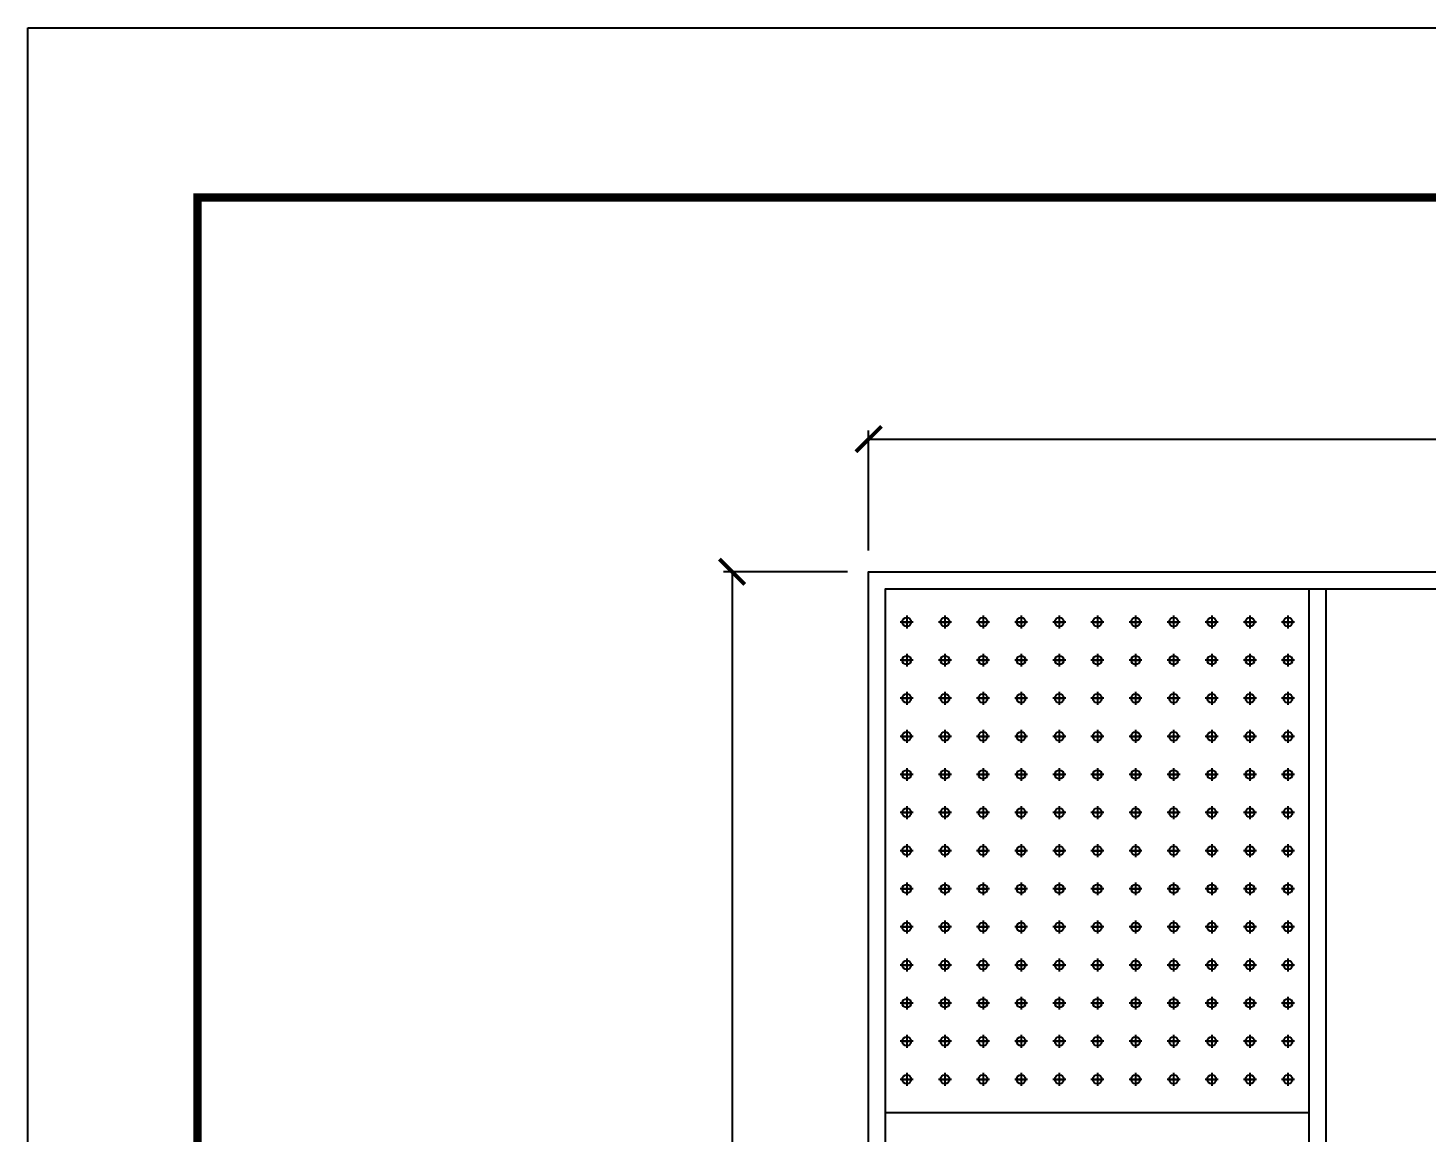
# Model space of a CAD drawing. Header units: millimetres. Extents: x 0 to 16815, y 0 to 11890.
# Drawn here: x 0 to 3301, y 9283 to 11890 of the extents above; entities that cross this region are included whole.
import ezdxf

# ---------------------------------------------------------------- set-up
doc = ezdxf.new("R2010")
doc.units = ezdxf.units.MM
doc.linetypes.add('CENTER', pattern=[2, 1.25, -0.25, 0.25, -0.25])
doc.layers.get('DEFPOINTS').update_dxf_attribs({"color": 143})
for name, color, linetype in [('CENTER', 1, 'CENTER'), ('냉각탑_dim', 1, 'Continuous'), ('냉각탑_form', 1, 'Continuous')]:
    doc.layers.add(name, color=color, linetype=linetype)
doc.styles.add('HY울릉도L', font='')
doc.styles.get('HY울릉도L').set_extended_font_data('HY울릉도L')
doc.dimstyles.new('성지DIM', dxfattribs={"dimtxt": 3.5, "dimasz": 3, "dimexe": 1, "dimexo": 2.5, "dimgap": 2, "dimtad": 1, "dimdec": 0, "dimzin": 3, "dimdsep": 46, "dimtxsty": 'HY울릉도L', "dimblk": 'ARCHTICK', "dimcen": -2, "dimclrd": 256, "dimclre": 256, "dimclrt": 7, "dimadec": 0, "dimazin": 0, "dimtfac": 1, "dimtdec": 0, "dimtofl": 0, "dimtmove": 0, "dimatfit": 3, "dimfxl": 0, "dimtolj": 1, "dimtzin": 0, "dimlwe": -1, "dimarcsym": 0})

# ---------------------------------------------------------------- blocks, each defined once
blk = doc.blocks.new('냉각탑form')
at = {"layer": 'DEFPOINTS'}
blk.add_lwpolyline([(0, 297.073), (420.103, 297.073), (420.103, 0), (0, 0)], close=True, dxfattribs=at)
at = {"layer": '냉각탑_form', "const_width": 0.5}
blk.add_lwpolyline([(10.002, 287.07), (10.002, 10.002), (410.1, 10.002), (410.1, 287.07)], close=True, dxfattribs=at)
blk = doc.blocks.new('_ArchTick')
at = {"color": 0, "linetype": 'ByBlock', "const_width": 0.15}
blk.add_lwpolyline([(-0.5, -0.5), (0.5, 0.5)], dxfattribs=at)
blk = doc.blocks.new('*D25')
at = {"layer": 'DEFPOINTS', "color": 0, "transparency": 16777216}
for p in [(7384.8, 10919.7), (1984.8, 10606.3), (7384.8, 10606.3)]:
    blk.add_point(p, dxfattribs=at)
at = {"layer": '냉각탑_dim', "transparency": 16777216}
for p, q in [((1984.8, 10656.3), (1984.8, 10939.7)), ((7384.8, 10656.3), (7384.8, 10939.7))]:
    blk.add_line(p, q, dxfattribs=at)
at = {"layer": '냉각탑_dim', "lineweight": -2, "transparency": 16777216}
blk.add_line((1984.8, 10919.7), (7384.8, 10919.7), dxfattribs=at)
at = {"layer": '냉각탑_dim', "lineweight": -2, "transparency": 16777216, "xscale": 60, "yscale": 60, "zscale": 60, "rotation": 180}
blk.add_blockref('_ArchTick', (1984.8, 10919.7), dxfattribs=at)
at = {"layer": '냉각탑_dim', "lineweight": -2, "transparency": 16777216, "xscale": 60, "yscale": 60, "zscale": 60}
blk.add_blockref('_ArchTick', (7384.8, 10919.7), dxfattribs=at)
at = {"layer": '냉각탑_dim', "color": 7, "transparency": 16777216, "insert": (4684.8, 10994.7), "char_height": 70, "attachment_point": 5, "style": 'HY울릉도L'}
blk.add_mtext('\\A1;5400', dxfattribs=at)
blk = doc.blocks.new('*D26')
at = {"layer": 'DEFPOINTS', "color": 0, "transparency": 16777216}
for p in [(1984.8, 10606.3), (1662.3, 7606.3), (1984.8, 7606.3)]:
    blk.add_point(p, dxfattribs=at)
at = {"layer": '냉각탑_dim', "transparency": 16777216}
for p, q in [((1934.8, 10606.3), (1642.3, 10606.3)), ((1934.8, 7606.3), (1642.3, 7606.3))]:
    blk.add_line(p, q, dxfattribs=at)
at = {"layer": '냉각탑_dim', "lineweight": -2, "transparency": 16777216}
blk.add_line((1662.3, 10606.3), (1662.3, 7606.3), dxfattribs=at)
at = {"layer": '냉각탑_dim', "lineweight": -2, "transparency": 16777216, "xscale": 60, "yscale": 60, "zscale": 60}
for p, rotation in [((1662.3, 10606.3), 90), ((1662.3, 7606.3), 270)]:
    blk.add_blockref('_ArchTick', p, dxfattribs=dict(at, rotation=rotation))
at = {"layer": '냉각탑_dim', "color": 7, "transparency": 16777216, "insert": (1587.3, 9106.3), "char_height": 70, "attachment_point": 5, "rotation": 90, "style": 'HY울릉도L'}
blk.add_mtext('\\A1;3000', dxfattribs=at)

msp = doc.modelspace()

# ---------------------------------------------------------------- linework, layer by layer
at = {"color": 3}
for p, q in [((3024.8, 7646.3), (3024.8, 10566.3)), ((3064.8, 7646.3), (3064.8, 10566.3)), ((3024.8, 9328.8), (2024.8, 9328.8))]:
    msp.add_line(p, q, dxfattribs=at)
for points in [[(1984.8, 7606.3), (1984.8, 10606.3), (7384.8, 10606.3), (7384.8, 7606.3)], [(2024.8, 7646.3), (2024.8, 10566.3), (7344.8, 10566.3), (7344.8, 7646.3)]]:
    msp.add_lwpolyline(points, close=True, dxfattribs=at)
for centre in [(2074.8, 10487.5), (2164.8, 10487.5), (2254.8, 10487.5), (2344.8, 10487.5), (2434.8, 10487.5), (2524.8, 10487.5), (2614.8, 10487.5), (2704.8, 10487.5), (2794.8, 10487.5), (2884.8, 10487.5), (2974.8, 10487.5), (2074.8, 10397.5), (2164.8, 10397.5), (2254.8, 10397.5), (2344.8, 10397.5), (2434.8, 10397.5), (2524.8, 10397.5), (2614.8, 10397.5), (2704.8, 10397.5), (2794.8, 10397.5), (2884.8, 10397.5), (2974.8, 10397.5), (2074.8, 10307.5), (2164.8, 10307.5), (2254.8, 10307.5), (2344.8, 10307.5), (2434.8, 10307.5), (2524.8, 10307.5), (2614.8, 10307.5), (2704.8, 10307.5), (2794.8, 10307.5), (2884.8, 10307.5), (2974.8, 10307.5), (2074.8, 10217.5), (2164.8, 10217.5), (2254.8, 10217.5), (2344.8, 10217.5), (2434.8, 10217.5), (2524.8, 10217.5), (2614.8, 10217.5), (2704.8, 10217.5), (2794.8, 10217.5), (2884.8, 10217.5), (2974.8, 10217.5), (2074.8, 10127.5), (2164.8, 10127.5), (2254.8, 10127.5), (2344.8, 10127.5), (2434.8, 10127.5), (2524.8, 10127.5), (2614.8, 10127.5), (2704.8, 10127.5), (2794.8, 10127.5), (2884.8, 10127.5), (2974.8, 10127.5), (2074.8, 10037.5), (2164.8, 10037.5), (2254.8, 10037.5), (2344.8, 10037.5), (2434.8, 10037.5), (2524.8, 10037.5), (2614.8, 10037.5), (2704.8, 10037.5), (2794.8, 10037.5), (2884.8, 10037.5), (2974.8, 10037.5), (2074.8, 9947.5), (2164.8, 9947.5), (2254.8, 9947.5), (2344.8, 9947.5), (2434.8, 9947.5), (2524.8, 9947.5), (2614.8, 9947.5), (2704.8, 9947.5), (2794.8, 9947.5), (2884.8, 9947.5), (2974.8, 9947.5), (2074.8, 9857.5), (2164.8, 9857.5), (2254.8, 9857.5), (2344.8, 9857.5), (2434.8, 9857.5), (2524.8, 9857.5), (2614.8, 9857.5), (2704.8, 9857.5), (2794.8, 9857.5), (2884.8, 9857.5), (2974.8, 9857.5), (2074.8, 9767.5), (2164.8, 9767.5), (2254.8, 9767.5), (2344.8, 9767.5), (2434.8, 9767.5), (2524.8, 9767.5), (2614.8, 9767.5), (2704.8, 9767.5), (2794.8, 9767.5), (2884.8, 9767.5), (2974.8, 9767.5), (2074.8, 9677.5), (2164.8, 9677.5), (2254.8, 9677.5), (2344.8, 9677.5), (2434.8, 9677.5), (2524.8, 9677.5), (2614.8, 9677.5), (2704.8, 9677.5), (2794.8, 9677.5), (2884.8, 9677.5), (2974.8, 9677.5), (2074.8, 9587.5), (2164.8, 9587.5), (2254.8, 9587.5), (2344.8, 9587.5), (2434.8, 9587.5), (2524.8, 9587.5), (2614.8, 9587.5), (2704.8, 9587.5), (2794.8, 9587.5), (2884.8, 9587.5), (2974.8, 9587.5), (2074.8, 9497.5), (2164.8, 9497.5), (2254.8, 9497.5), (2344.8, 9497.5), (2434.8, 9497.5), (2524.8, 9497.5), (2614.8, 9497.5), (2704.8, 9497.5), (2794.8, 9497.5), (2884.8, 9497.5), (2974.8, 9497.5), (2074.8, 9407.5), (2164.8, 9407.5), (2254.8, 9407.5), (2344.8, 9407.5), (2434.8, 9407.5), (2524.8, 9407.5), (2614.8, 9407.5), (2704.8, 9407.5), (2794.8, 9407.5), (2884.8, 9407.5), (2974.8, 9407.5)]:
    msp.add_circle(centre, 10.6)
at = {"layer": 'CENTER', "linetype": 'CENTER', "ltscale": 50}
for p, q in [((2074.8, 10502.8), (2074.8, 10472.2)), ((2074.8, 10499.3), (2074.8, 10475.8)), ((2164.8, 10502.8), (2164.8, 10472.2)), ((2164.8, 10499.3), (2164.8, 10475.8)), ((2254.8, 10502.8), (2254.8, 10472.2)), ((2254.8, 10499.3), (2254.8, 10475.8)), ((2344.8, 10502.8), (2344.8, 10472.2)), ((2344.8, 10499.3), (2344.8, 10475.8)), ((2434.8, 10502.8), (2434.8, 10472.2)), ((2434.8, 10499.3), (2434.8, 10475.8)), ((2524.8, 10502.8), (2524.8, 10472.2)), ((2524.8, 10499.3), (2524.8, 10475.8)), ((2614.8, 10502.8), (2614.8, 10472.2)), ((2614.8, 10499.3), (2614.8, 10475.8)), ((2704.8, 10502.8), (2704.8, 10472.2)), ((2704.8, 10499.3), (2704.8, 10475.8)), ((2794.8, 10502.8), (2794.8, 10472.2)), ((2794.8, 10499.3), (2794.8, 10475.8)), ((2884.8, 10502.8), (2884.8, 10472.2)), ((2884.8, 10499.3), (2884.8, 10475.8)), ((2974.8, 10502.8), (2974.8, 10472.2)), ((2974.8, 10499.3), (2974.8, 10475.8)), ((2090.1, 10487.5), (2059.5, 10487.5)), ((2063, 10487.5), (2086.6, 10487.5)), ((2086.6, 10487.5), (2063, 10487.5)), ((2063, 10487.5), (2086.6, 10487.5)), ((2180.1, 10487.5), (2149.5, 10487.5)), ((2153, 10487.5), (2176.6, 10487.5)), ((2176.6, 10487.5), (2153, 10487.5)), ((2153, 10487.5), (2176.6, 10487.5)), ((2270.1, 10487.5), (2239.5, 10487.5)), ((2243, 10487.5), (2266.6, 10487.5)), ((2266.6, 10487.5), (2243, 10487.5)), ((2243, 10487.5), (2266.6, 10487.5)), ((2360.1, 10487.5), (2329.5, 10487.5)), ((2333, 10487.5), (2356.6, 10487.5)), ((2356.6, 10487.5), (2333, 10487.5)), ((2333, 10487.5), (2356.6, 10487.5)), ((2450.1, 10487.5), (2419.5, 10487.5)), ((2423, 10487.5), (2446.6, 10487.5)), ((2446.6, 10487.5), (2423, 10487.5)), ((2423, 10487.5), (2446.6, 10487.5)), ((2540.1, 10487.5), (2509.5, 10487.5)), ((2513, 10487.5), (2536.6, 10487.5)), ((2536.6, 10487.5), (2513, 10487.5)), ((2513, 10487.5), (2536.6, 10487.5)), ((2630.1, 10487.5), (2599.5, 10487.5)), ((2603, 10487.5), (2626.6, 10487.5)), ((2626.6, 10487.5), (2603, 10487.5)), ((2603, 10487.5), (2626.6, 10487.5)), ((2720.1, 10487.5), (2689.5, 10487.5)), ((2693, 10487.5), (2716.6, 10487.5)), ((2716.6, 10487.5), (2693, 10487.5)), ((2693, 10487.5), (2716.6, 10487.5)), ((2810.1, 10487.5), (2779.5, 10487.5)), ((2783, 10487.5), (2806.6, 10487.5)), ((2806.6, 10487.5), (2783, 10487.5)), ((2783, 10487.5), (2806.6, 10487.5)), ((2900.1, 10487.5), (2869.5, 10487.5)), ((2873, 10487.5), (2896.6, 10487.5)), ((2896.6, 10487.5), (2873, 10487.5)), ((2873, 10487.5), (2896.6, 10487.5)), ((2990.1, 10487.5), (2959.5, 10487.5)), ((2963, 10487.5), (2986.6, 10487.5)), ((2986.6, 10487.5), (2963, 10487.5)), ((2963, 10487.5), (2986.6, 10487.5)), ((2090.1, 10397.5), (2059.5, 10397.5)), ((2063, 10397.5), (2086.6, 10397.5)), ((2086.6, 10397.5), (2063, 10397.5)), ((2063, 10397.5), (2086.6, 10397.5)), ((2074.8, 10412.8), (2074.8, 10382.2)), ((2074.8, 10409.3), (2074.8, 10385.8)), ((2180.1, 10397.5), (2149.5, 10397.5)), ((2153, 10397.5), (2176.6, 10397.5)), ((2176.6, 10397.5), (2153, 10397.5)), ((2153, 10397.5), (2176.6, 10397.5)), ((2164.8, 10412.8), (2164.8, 10382.2)), ((2164.8, 10409.3), (2164.8, 10385.8)), ((2270.1, 10397.5), (2239.5, 10397.5)), ((2243, 10397.5), (2266.6, 10397.5)), ((2266.6, 10397.5), (2243, 10397.5)), ((2243, 10397.5), (2266.6, 10397.5)), ((2254.8, 10412.8), (2254.8, 10382.2)), ((2254.8, 10409.3), (2254.8, 10385.8)), ((2360.1, 10397.5), (2329.5, 10397.5)), ((2333, 10397.5), (2356.6, 10397.5)), ((2356.6, 10397.5), (2333, 10397.5)), ((2333, 10397.5), (2356.6, 10397.5)), ((2344.8, 10412.8), (2344.8, 10382.2)), ((2344.8, 10409.3), (2344.8, 10385.8)), ((2450.1, 10397.5), (2419.5, 10397.5)), ((2423, 10397.5), (2446.6, 10397.5)), ((2446.6, 10397.5), (2423, 10397.5)), ((2423, 10397.5), (2446.6, 10397.5)), ((2434.8, 10412.8), (2434.8, 10382.2)), ((2434.8, 10409.3), (2434.8, 10385.8)), ((2540.1, 10397.5), (2509.5, 10397.5)), ((2513, 10397.5), (2536.6, 10397.5)), ((2536.6, 10397.5), (2513, 10397.5)), ((2513, 10397.5), (2536.6, 10397.5)), ((2524.8, 10412.8), (2524.8, 10382.2)), ((2524.8, 10409.3), (2524.8, 10385.8)), ((2630.1, 10397.5), (2599.5, 10397.5)), ((2603, 10397.5), (2626.6, 10397.5)), ((2626.6, 10397.5), (2603, 10397.5)), ((2603, 10397.5), (2626.6, 10397.5)), ((2614.8, 10412.8), (2614.8, 10382.2)), ((2614.8, 10409.3), (2614.8, 10385.8)), ((2720.1, 10397.5), (2689.5, 10397.5)), ((2693, 10397.5), (2716.6, 10397.5)), ((2716.6, 10397.5), (2693, 10397.5)), ((2693, 10397.5), (2716.6, 10397.5)), ((2704.8, 10412.8), (2704.8, 10382.2)), ((2704.8, 10409.3), (2704.8, 10385.8)), ((2810.1, 10397.5), (2779.5, 10397.5)), ((2783, 10397.5), (2806.6, 10397.5)), ((2806.6, 10397.5), (2783, 10397.5)), ((2783, 10397.5), (2806.6, 10397.5)), ((2794.8, 10412.8), (2794.8, 10382.2)), ((2794.8, 10409.3), (2794.8, 10385.8)), ((2900.1, 10397.5), (2869.5, 10397.5)), ((2873, 10397.5), (2896.6, 10397.5)), ((2896.6, 10397.5), (2873, 10397.5)), ((2873, 10397.5), (2896.6, 10397.5)), ((2884.8, 10412.8), (2884.8, 10382.2)), ((2884.8, 10409.3), (2884.8, 10385.8)), ((2990.1, 10397.5), (2959.5, 10397.5)), ((2963, 10397.5), (2986.6, 10397.5)), ((2986.6, 10397.5), (2963, 10397.5)), ((2963, 10397.5), (2986.6, 10397.5)), ((2974.8, 10412.8), (2974.8, 10382.2)), ((2974.8, 10409.3), (2974.8, 10385.8)), ((2090.1, 10307.5), (2059.5, 10307.5)), ((2063, 10307.5), (2086.6, 10307.5)), ((2086.6, 10307.5), (2063, 10307.5)), ((2063, 10307.5), (2086.6, 10307.5)), ((2074.8, 10322.8), (2074.8, 10292.2)), ((2074.8, 10319.3), (2074.8, 10295.8)), ((2180.1, 10307.5), (2149.5, 10307.5)), ((2153, 10307.5), (2176.6, 10307.5)), ((2176.6, 10307.5), (2153, 10307.5)), ((2153, 10307.5), (2176.6, 10307.5)), ((2164.8, 10322.8), (2164.8, 10292.2)), ((2164.8, 10319.3), (2164.8, 10295.8)), ((2270.1, 10307.5), (2239.5, 10307.5)), ((2243, 10307.5), (2266.6, 10307.5)), ((2266.6, 10307.5), (2243, 10307.5)), ((2243, 10307.5), (2266.6, 10307.5)), ((2254.8, 10322.8), (2254.8, 10292.2)), ((2254.8, 10319.3), (2254.8, 10295.8)), ((2360.1, 10307.5), (2329.5, 10307.5)), ((2333, 10307.5), (2356.6, 10307.5)), ((2356.6, 10307.5), (2333, 10307.5)), ((2333, 10307.5), (2356.6, 10307.5)), ((2344.8, 10322.8), (2344.8, 10292.2)), ((2344.8, 10319.3), (2344.8, 10295.8)), ((2450.1, 10307.5), (2419.5, 10307.5)), ((2423, 10307.5), (2446.6, 10307.5)), ((2446.6, 10307.5), (2423, 10307.5)), ((2423, 10307.5), (2446.6, 10307.5)), ((2434.8, 10322.8), (2434.8, 10292.2)), ((2434.8, 10319.3), (2434.8, 10295.8)), ((2540.1, 10307.5), (2509.5, 10307.5)), ((2513, 10307.5), (2536.6, 10307.5)), ((2536.6, 10307.5), (2513, 10307.5)), ((2513, 10307.5), (2536.6, 10307.5)), ((2524.8, 10322.8), (2524.8, 10292.2)), ((2524.8, 10319.3), (2524.8, 10295.8)), ((2630.1, 10307.5), (2599.5, 10307.5)), ((2603, 10307.5), (2626.6, 10307.5)), ((2626.6, 10307.5), (2603, 10307.5)), ((2603, 10307.5), (2626.6, 10307.5)), ((2614.8, 10322.8), (2614.8, 10292.2)), ((2614.8, 10319.3), (2614.8, 10295.8)), ((2720.1, 10307.5), (2689.5, 10307.5)), ((2693, 10307.5), (2716.6, 10307.5)), ((2716.6, 10307.5), (2693, 10307.5)), ((2693, 10307.5), (2716.6, 10307.5)), ((2704.8, 10322.8), (2704.8, 10292.2)), ((2704.8, 10319.3), (2704.8, 10295.8)), ((2810.1, 10307.5), (2779.5, 10307.5)), ((2783, 10307.5), (2806.6, 10307.5)), ((2806.6, 10307.5), (2783, 10307.5)), ((2783, 10307.5), (2806.6, 10307.5)), ((2794.8, 10322.8), (2794.8, 10292.2)), ((2794.8, 10319.3), (2794.8, 10295.8)), ((2900.1, 10307.5), (2869.5, 10307.5)), ((2873, 10307.5), (2896.6, 10307.5)), ((2896.6, 10307.5), (2873, 10307.5)), ((2873, 10307.5), (2896.6, 10307.5)), ((2884.8, 10322.8), (2884.8, 10292.2)), ((2884.8, 10319.3), (2884.8, 10295.8)), ((2990.1, 10307.5), (2959.5, 10307.5)), ((2963, 10307.5), (2986.6, 10307.5)), ((2986.6, 10307.5), (2963, 10307.5)), ((2963, 10307.5), (2986.6, 10307.5)), ((2974.8, 10322.8), (2974.8, 10292.2)), ((2974.8, 10319.3), (2974.8, 10295.8)), ((2074.8, 10232.8), (2074.8, 10202.2)), ((2164.8, 10232.8), (2164.8, 10202.2)), ((2254.8, 10232.8), (2254.8, 10202.2)), ((2344.8, 10232.8), (2344.8, 10202.2)), ((2434.8, 10232.8), (2434.8, 10202.2)), ((2524.8, 10232.8), (2524.8, 10202.2)), ((2614.8, 10232.8), (2614.8, 10202.2)), ((2704.8, 10232.8), (2704.8, 10202.2)), ((2794.8, 10232.8), (2794.8, 10202.2)), ((2884.8, 10232.8), (2884.8, 10202.2)), ((2974.8, 10232.8), (2974.8, 10202.2)), ((2090.1, 10217.5), (2059.5, 10217.5)), ((2063, 10217.5), (2086.6, 10217.5)), ((2086.6, 10217.5), (2063, 10217.5)), ((2063, 10217.5), (2086.6, 10217.5)), ((2074.8, 10229.3), (2074.8, 10205.8)), ((2180.1, 10217.5), (2149.5, 10217.5)), ((2153, 10217.5), (2176.6, 10217.5)), ((2176.6, 10217.5), (2153, 10217.5)), ((2153, 10217.5), (2176.6, 10217.5)), ((2164.8, 10229.3), (2164.8, 10205.8)), ((2270.1, 10217.5), (2239.5, 10217.5)), ((2243, 10217.5), (2266.6, 10217.5)), ((2266.6, 10217.5), (2243, 10217.5)), ((2243, 10217.5), (2266.6, 10217.5)), ((2254.8, 10229.3), (2254.8, 10205.8)), ((2360.1, 10217.5), (2329.5, 10217.5)), ((2333, 10217.5), (2356.6, 10217.5)), ((2356.6, 10217.5), (2333, 10217.5)), ((2333, 10217.5), (2356.6, 10217.5)), ((2344.8, 10229.3), (2344.8, 10205.8)), ((2450.1, 10217.5), (2419.5, 10217.5)), ((2423, 10217.5), (2446.6, 10217.5)), ((2446.6, 10217.5), (2423, 10217.5)), ((2423, 10217.5), (2446.6, 10217.5)), ((2434.8, 10229.3), (2434.8, 10205.8)), ((2540.1, 10217.5), (2509.5, 10217.5)), ((2513, 10217.5), (2536.6, 10217.5)), ((2536.6, 10217.5), (2513, 10217.5)), ((2513, 10217.5), (2536.6, 10217.5)), ((2524.8, 10229.3), (2524.8, 10205.8)), ((2630.1, 10217.5), (2599.5, 10217.5)), ((2603, 10217.5), (2626.6, 10217.5)), ((2626.6, 10217.5), (2603, 10217.5)), ((2603, 10217.5), (2626.6, 10217.5)), ((2614.8, 10229.3), (2614.8, 10205.8)), ((2720.1, 10217.5), (2689.5, 10217.5)), ((2693, 10217.5), (2716.6, 10217.5)), ((2716.6, 10217.5), (2693, 10217.5)), ((2693, 10217.5), (2716.6, 10217.5)), ((2704.8, 10229.3), (2704.8, 10205.8)), ((2810.1, 10217.5), (2779.5, 10217.5)), ((2783, 10217.5), (2806.6, 10217.5)), ((2806.6, 10217.5), (2783, 10217.5)), ((2783, 10217.5), (2806.6, 10217.5)), ((2794.8, 10229.3), (2794.8, 10205.8)), ((2900.1, 10217.5), (2869.5, 10217.5)), ((2873, 10217.5), (2896.6, 10217.5)), ((2896.6, 10217.5), (2873, 10217.5)), ((2873, 10217.5), (2896.6, 10217.5)), ((2884.8, 10229.3), (2884.8, 10205.8)), ((2990.1, 10217.5), (2959.5, 10217.5)), ((2963, 10217.5), (2986.6, 10217.5)), ((2986.6, 10217.5), (2963, 10217.5)), ((2963, 10217.5), (2986.6, 10217.5)), ((2974.8, 10229.3), (2974.8, 10205.8)), ((2074.8, 10142.8), (2074.8, 10112.2)), ((2074.8, 10139.3), (2074.8, 10115.8)), ((2164.8, 10142.8), (2164.8, 10112.2)), ((2164.8, 10139.3), (2164.8, 10115.8)), ((2254.8, 10142.8), (2254.8, 10112.2)), ((2254.8, 10139.3), (2254.8, 10115.8)), ((2344.8, 10142.8), (2344.8, 10112.2)), ((2344.8, 10139.3), (2344.8, 10115.8)), ((2434.8, 10142.8), (2434.8, 10112.2)), ((2434.8, 10139.3), (2434.8, 10115.8)), ((2524.8, 10142.8), (2524.8, 10112.2)), ((2524.8, 10139.3), (2524.8, 10115.8)), ((2614.8, 10142.8), (2614.8, 10112.2)), ((2614.8, 10139.3), (2614.8, 10115.8)), ((2704.8, 10142.8), (2704.8, 10112.2)), ((2704.8, 10139.3), (2704.8, 10115.8)), ((2794.8, 10142.8), (2794.8, 10112.2)), ((2794.8, 10139.3), (2794.8, 10115.8)), ((2884.8, 10142.8), (2884.8, 10112.2)), ((2884.8, 10139.3), (2884.8, 10115.8)), ((2974.8, 10142.8), (2974.8, 10112.2)), ((2974.8, 10139.3), (2974.8, 10115.8)), ((2090.1, 10127.5), (2059.5, 10127.5)), ((2063, 10127.5), (2086.6, 10127.5)), ((2086.6, 10127.5), (2063, 10127.5)), ((2063, 10127.5), (2086.6, 10127.5)), ((2180.1, 10127.5), (2149.5, 10127.5)), ((2153, 10127.5), (2176.6, 10127.5)), ((2176.6, 10127.5), (2153, 10127.5)), ((2153, 10127.5), (2176.6, 10127.5)), ((2270.1, 10127.5), (2239.5, 10127.5)), ((2243, 10127.5), (2266.6, 10127.5)), ((2266.6, 10127.5), (2243, 10127.5)), ((2243, 10127.5), (2266.6, 10127.5)), ((2360.1, 10127.5), (2329.5, 10127.5)), ((2333, 10127.5), (2356.6, 10127.5)), ((2356.6, 10127.5), (2333, 10127.5)), ((2333, 10127.5), (2356.6, 10127.5)), ((2450.1, 10127.5), (2419.5, 10127.5)), ((2423, 10127.5), (2446.6, 10127.5)), ((2446.6, 10127.5), (2423, 10127.5)), ((2423, 10127.5), (2446.6, 10127.5)), ((2540.1, 10127.5), (2509.5, 10127.5)), ((2513, 10127.5), (2536.6, 10127.5)), ((2536.6, 10127.5), (2513, 10127.5)), ((2513, 10127.5), (2536.6, 10127.5)), ((2630.1, 10127.5), (2599.5, 10127.5)), ((2603, 10127.5), (2626.6, 10127.5)), ((2626.6, 10127.5), (2603, 10127.5)), ((2603, 10127.5), (2626.6, 10127.5)), ((2720.1, 10127.5), (2689.5, 10127.5)), ((2693, 10127.5), (2716.6, 10127.5)), ((2716.6, 10127.5), (2693, 10127.5)), ((2693, 10127.5), (2716.6, 10127.5)), ((2810.1, 10127.5), (2779.5, 10127.5)), ((2783, 10127.5), (2806.6, 10127.5)), ((2806.6, 10127.5), (2783, 10127.5)), ((2783, 10127.5), (2806.6, 10127.5)), ((2900.1, 10127.5), (2869.5, 10127.5)), ((2873, 10127.5), (2896.6, 10127.5)), ((2896.6, 10127.5), (2873, 10127.5)), ((2873, 10127.5), (2896.6, 10127.5)), ((2990.1, 10127.5), (2959.5, 10127.5)), ((2963, 10127.5), (2986.6, 10127.5)), ((2986.6, 10127.5), (2963, 10127.5)), ((2963, 10127.5), (2986.6, 10127.5)), ((2090.1, 10037.5), (2059.5, 10037.5)), ((2063, 10037.5), (2086.6, 10037.5)), ((2086.6, 10037.5), (2063, 10037.5)), ((2063, 10037.5), (2086.6, 10037.5)), ((2074.8, 10052.8), (2074.8, 10022.2)), ((2074.8, 10049.3), (2074.8, 10025.8)), ((2180.1, 10037.5), (2149.5, 10037.5)), ((2153, 10037.5), (2176.6, 10037.5)), ((2176.6, 10037.5), (2153, 10037.5)), ((2153, 10037.5), (2176.6, 10037.5)), ((2164.8, 10052.8), (2164.8, 10022.2)), ((2164.8, 10049.3), (2164.8, 10025.8)), ((2270.1, 10037.5), (2239.5, 10037.5)), ((2243, 10037.5), (2266.6, 10037.5)), ((2266.6, 10037.5), (2243, 10037.5)), ((2243, 10037.5), (2266.6, 10037.5)), ((2254.8, 10052.8), (2254.8, 10022.2)), ((2254.8, 10049.3), (2254.8, 10025.8)), ((2360.1, 10037.5), (2329.5, 10037.5)), ((2333, 10037.5), (2356.6, 10037.5)), ((2356.6, 10037.5), (2333, 10037.5)), ((2333, 10037.5), (2356.6, 10037.5)), ((2344.8, 10052.8), (2344.8, 10022.2)), ((2344.8, 10049.3), (2344.8, 10025.8)), ((2450.1, 10037.5), (2419.5, 10037.5)), ((2423, 10037.5), (2446.6, 10037.5)), ((2446.6, 10037.5), (2423, 10037.5)), ((2423, 10037.5), (2446.6, 10037.5)), ((2434.8, 10052.8), (2434.8, 10022.2)), ((2434.8, 10049.3), (2434.8, 10025.8)), ((2540.1, 10037.5), (2509.5, 10037.5)), ((2513, 10037.5), (2536.6, 10037.5)), ((2536.6, 10037.5), (2513, 10037.5)), ((2513, 10037.5), (2536.6, 10037.5)), ((2524.8, 10052.8), (2524.8, 10022.2)), ((2524.8, 10049.3), (2524.8, 10025.8)), ((2630.1, 10037.5), (2599.5, 10037.5)), ((2603, 10037.5), (2626.6, 10037.5)), ((2626.6, 10037.5), (2603, 10037.5)), ((2603, 10037.5), (2626.6, 10037.5)), ((2614.8, 10052.8), (2614.8, 10022.2)), ((2614.8, 10049.3), (2614.8, 10025.8)), ((2720.1, 10037.5), (2689.5, 10037.5)), ((2693, 10037.5), (2716.6, 10037.5)), ((2716.6, 10037.5), (2693, 10037.5)), ((2693, 10037.5), (2716.6, 10037.5)), ((2704.8, 10052.8), (2704.8, 10022.2)), ((2704.8, 10049.3), (2704.8, 10025.8)), ((2810.1, 10037.5), (2779.5, 10037.5)), ((2783, 10037.5), (2806.6, 10037.5)), ((2806.6, 10037.5), (2783, 10037.5)), ((2783, 10037.5), (2806.6, 10037.5)), ((2794.8, 10052.8), (2794.8, 10022.2)), ((2794.8, 10049.3), (2794.8, 10025.8)), ((2900.1, 10037.5), (2869.5, 10037.5)), ((2873, 10037.5), (2896.6, 10037.5)), ((2896.6, 10037.5), (2873, 10037.5)), ((2873, 10037.5), (2896.6, 10037.5)), ((2884.8, 10052.8), (2884.8, 10022.2)), ((2884.8, 10049.3), (2884.8, 10025.8)), ((2990.1, 10037.5), (2959.5, 10037.5)), ((2963, 10037.5), (2986.6, 10037.5)), ((2986.6, 10037.5), (2963, 10037.5)), ((2963, 10037.5), (2986.6, 10037.5)), ((2974.8, 10052.8), (2974.8, 10022.2)), ((2974.8, 10049.3), (2974.8, 10025.8)), ((2090.1, 9947.5), (2059.5, 9947.5)), ((2063, 9947.5), (2086.6, 9947.5)), ((2086.6, 9947.5), (2063, 9947.5)), ((2063, 9947.5), (2086.6, 9947.5)), ((2074.8, 9962.8), (2074.8, 9932.2)), ((2074.8, 9959.3), (2074.8, 9935.8)), ((2180.1, 9947.5), (2149.5, 9947.5)), ((2153, 9947.5), (2176.6, 9947.5)), ((2176.6, 9947.5), (2153, 9947.5)), ((2153, 9947.5), (2176.6, 9947.5)), ((2164.8, 9962.8), (2164.8, 9932.2)), ((2164.8, 9959.3), (2164.8, 9935.8)), ((2270.1, 9947.5), (2239.5, 9947.5)), ((2243, 9947.5), (2266.6, 9947.5)), ((2266.6, 9947.5), (2243, 9947.5)), ((2243, 9947.5), (2266.6, 9947.5)), ((2254.8, 9962.8), (2254.8, 9932.2)), ((2254.8, 9959.3), (2254.8, 9935.8)), ((2360.1, 9947.5), (2329.5, 9947.5)), ((2333, 9947.5), (2356.6, 9947.5)), ((2356.6, 9947.5), (2333, 9947.5)), ((2333, 9947.5), (2356.6, 9947.5)), ((2344.8, 9962.8), (2344.8, 9932.2)), ((2344.8, 9959.3), (2344.8, 9935.8)), ((2450.1, 9947.5), (2419.5, 9947.5)), ((2423, 9947.5), (2446.6, 9947.5)), ((2446.6, 9947.5), (2423, 9947.5)), ((2423, 9947.5), (2446.6, 9947.5)), ((2434.8, 9962.8), (2434.8, 9932.2)), ((2434.8, 9959.3), (2434.8, 9935.8)), ((2540.1, 9947.5), (2509.5, 9947.5)), ((2513, 9947.5), (2536.6, 9947.5)), ((2536.6, 9947.5), (2513, 9947.5)), ((2513, 9947.5), (2536.6, 9947.5)), ((2524.8, 9962.8), (2524.8, 9932.2)), ((2524.8, 9959.3), (2524.8, 9935.8)), ((2630.1, 9947.5), (2599.5, 9947.5)), ((2603, 9947.5), (2626.6, 9947.5)), ((2626.6, 9947.5), (2603, 9947.5)), ((2603, 9947.5), (2626.6, 9947.5)), ((2614.8, 9962.8), (2614.8, 9932.2)), ((2614.8, 9959.3), (2614.8, 9935.8)), ((2720.1, 9947.5), (2689.5, 9947.5)), ((2693, 9947.5), (2716.6, 9947.5)), ((2716.6, 9947.5), (2693, 9947.5)), ((2693, 9947.5), (2716.6, 9947.5)), ((2704.8, 9962.8), (2704.8, 9932.2)), ((2704.8, 9959.3), (2704.8, 9935.8)), ((2810.1, 9947.5), (2779.5, 9947.5)), ((2783, 9947.5), (2806.6, 9947.5)), ((2806.6, 9947.5), (2783, 9947.5)), ((2783, 9947.5), (2806.6, 9947.5)), ((2794.8, 9962.8), (2794.8, 9932.2)), ((2794.8, 9959.3), (2794.8, 9935.8)), ((2900.1, 9947.5), (2869.5, 9947.5)), ((2873, 9947.5), (2896.6, 9947.5)), ((2896.6, 9947.5), (2873, 9947.5)), ((2873, 9947.5), (2896.6, 9947.5)), ((2884.8, 9962.8), (2884.8, 9932.2)), ((2884.8, 9959.3), (2884.8, 9935.8)), ((2990.1, 9947.5), (2959.5, 9947.5)), ((2963, 9947.5), (2986.6, 9947.5)), ((2986.6, 9947.5), (2963, 9947.5)), ((2963, 9947.5), (2986.6, 9947.5)), ((2974.8, 9962.8), (2974.8, 9932.2)), ((2974.8, 9959.3), (2974.8, 9935.8)), ((2074.8, 9872.8), (2074.8, 9842.2)), ((2074.8, 9869.3), (2074.8, 9845.8)), ((2164.8, 9872.8), (2164.8, 9842.2)), ((2164.8, 9869.3), (2164.8, 9845.8)), ((2254.8, 9872.8), (2254.8, 9842.2)), ((2254.8, 9869.3), (2254.8, 9845.8)), ((2344.8, 9872.8), (2344.8, 9842.2)), ((2344.8, 9869.3), (2344.8, 9845.8)), ((2434.8, 9872.8), (2434.8, 9842.2)), ((2434.8, 9869.3), (2434.8, 9845.8)), ((2524.8, 9872.8), (2524.8, 9842.2)), ((2524.8, 9869.3), (2524.8, 9845.8)), ((2614.8, 9872.8), (2614.8, 9842.2)), ((2614.8, 9869.3), (2614.8, 9845.8)), ((2704.8, 9872.8), (2704.8, 9842.2)), ((2704.8, 9869.3), (2704.8, 9845.8)), ((2794.8, 9872.8), (2794.8, 9842.2)), ((2794.8, 9869.3), (2794.8, 9845.8)), ((2884.8, 9872.8), (2884.8, 9842.2)), ((2884.8, 9869.3), (2884.8, 9845.8)), ((2974.8, 9872.8), (2974.8, 9842.2)), ((2974.8, 9869.3), (2974.8, 9845.8)), ((2090.1, 9857.5), (2059.5, 9857.5)), ((2063, 9857.5), (2086.6, 9857.5)), ((2086.6, 9857.5), (2063, 9857.5)), ((2063, 9857.5), (2086.6, 9857.5)), ((2180.1, 9857.5), (2149.5, 9857.5)), ((2153, 9857.5), (2176.6, 9857.5)), ((2176.6, 9857.5), (2153, 9857.5)), ((2153, 9857.5), (2176.6, 9857.5)), ((2270.1, 9857.5), (2239.5, 9857.5)), ((2243, 9857.5), (2266.6, 9857.5)), ((2266.6, 9857.5), (2243, 9857.5)), ((2243, 9857.5), (2266.6, 9857.5)), ((2360.1, 9857.5), (2329.5, 9857.5)), ((2333, 9857.5), (2356.6, 9857.5)), ((2356.6, 9857.5), (2333, 9857.5)), ((2333, 9857.5), (2356.6, 9857.5)), ((2450.1, 9857.5), (2419.5, 9857.5)), ((2423, 9857.5), (2446.6, 9857.5)), ((2446.6, 9857.5), (2423, 9857.5)), ((2423, 9857.5), (2446.6, 9857.5)), ((2540.1, 9857.5), (2509.5, 9857.5)), ((2513, 9857.5), (2536.6, 9857.5)), ((2536.6, 9857.5), (2513, 9857.5)), ((2513, 9857.5), (2536.6, 9857.5)), ((2630.1, 9857.5), (2599.5, 9857.5)), ((2603, 9857.5), (2626.6, 9857.5)), ((2626.6, 9857.5), (2603, 9857.5)), ((2603, 9857.5), (2626.6, 9857.5)), ((2720.1, 9857.5), (2689.5, 9857.5)), ((2693, 9857.5), (2716.6, 9857.5)), ((2716.6, 9857.5), (2693, 9857.5)), ((2693, 9857.5), (2716.6, 9857.5)), ((2810.1, 9857.5), (2779.5, 9857.5)), ((2783, 9857.5), (2806.6, 9857.5)), ((2806.6, 9857.5), (2783, 9857.5)), ((2783, 9857.5), (2806.6, 9857.5)), ((2900.1, 9857.5), (2869.5, 9857.5)), ((2873, 9857.5), (2896.6, 9857.5)), ((2896.6, 9857.5), (2873, 9857.5)), ((2873, 9857.5), (2896.6, 9857.5)), ((2990.1, 9857.5), (2959.5, 9857.5)), ((2963, 9857.5), (2986.6, 9857.5)), ((2986.6, 9857.5), (2963, 9857.5)), ((2963, 9857.5), (2986.6, 9857.5)), ((2074.8, 9782.8), (2074.8, 9752.2)), ((2074.8, 9779.3), (2074.8, 9755.8)), ((2164.8, 9782.8), (2164.8, 9752.2)), ((2164.8, 9779.3), (2164.8, 9755.8)), ((2254.8, 9782.8), (2254.8, 9752.2)), ((2254.8, 9779.3), (2254.8, 9755.8)), ((2344.8, 9782.8), (2344.8, 9752.2)), ((2344.8, 9779.3), (2344.8, 9755.8)), ((2434.8, 9782.8), (2434.8, 9752.2)), ((2434.8, 9779.3), (2434.8, 9755.8)), ((2524.8, 9782.8), (2524.8, 9752.2)), ((2524.8, 9779.3), (2524.8, 9755.8)), ((2614.8, 9782.8), (2614.8, 9752.2)), ((2614.8, 9779.3), (2614.8, 9755.8)), ((2704.8, 9782.8), (2704.8, 9752.2)), ((2704.8, 9779.3), (2704.8, 9755.8)), ((2794.8, 9782.8), (2794.8, 9752.2)), ((2794.8, 9779.3), (2794.8, 9755.8)), ((2884.8, 9782.8), (2884.8, 9752.2)), ((2884.8, 9779.3), (2884.8, 9755.8)), ((2974.8, 9782.8), (2974.8, 9752.2)), ((2974.8, 9779.3), (2974.8, 9755.8)), ((2090.1, 9767.5), (2059.5, 9767.5)), ((2063, 9767.5), (2086.6, 9767.5)), ((2086.6, 9767.5), (2063, 9767.5)), ((2063, 9767.5), (2086.6, 9767.5)), ((2180.1, 9767.5), (2149.5, 9767.5)), ((2153, 9767.5), (2176.6, 9767.5)), ((2176.6, 9767.5), (2153, 9767.5)), ((2153, 9767.5), (2176.6, 9767.5)), ((2270.1, 9767.5), (2239.5, 9767.5)), ((2243, 9767.5), (2266.6, 9767.5)), ((2266.6, 9767.5), (2243, 9767.5)), ((2243, 9767.5), (2266.6, 9767.5)), ((2360.1, 9767.5), (2329.5, 9767.5)), ((2333, 9767.5), (2356.6, 9767.5)), ((2356.6, 9767.5), (2333, 9767.5)), ((2333, 9767.5), (2356.6, 9767.5)), ((2450.1, 9767.5), (2419.5, 9767.5)), ((2423, 9767.5), (2446.6, 9767.5)), ((2446.6, 9767.5), (2423, 9767.5)), ((2423, 9767.5), (2446.6, 9767.5)), ((2540.1, 9767.5), (2509.5, 9767.5)), ((2513, 9767.5), (2536.6, 9767.5)), ((2536.6, 9767.5), (2513, 9767.5)), ((2513, 9767.5), (2536.6, 9767.5)), ((2630.1, 9767.5), (2599.5, 9767.5)), ((2603, 9767.5), (2626.6, 9767.5)), ((2626.6, 9767.5), (2603, 9767.5)), ((2603, 9767.5), (2626.6, 9767.5)), ((2720.1, 9767.5), (2689.5, 9767.5)), ((2693, 9767.5), (2716.6, 9767.5)), ((2716.6, 9767.5), (2693, 9767.5)), ((2693, 9767.5), (2716.6, 9767.5)), ((2810.1, 9767.5), (2779.5, 9767.5)), ((2783, 9767.5), (2806.6, 9767.5)), ((2806.6, 9767.5), (2783, 9767.5)), ((2783, 9767.5), (2806.6, 9767.5)), ((2900.1, 9767.5), (2869.5, 9767.5)), ((2873, 9767.5), (2896.6, 9767.5)), ((2896.6, 9767.5), (2873, 9767.5)), ((2873, 9767.5), (2896.6, 9767.5)), ((2990.1, 9767.5), (2959.5, 9767.5)), ((2963, 9767.5), (2986.6, 9767.5)), ((2986.6, 9767.5), (2963, 9767.5)), ((2963, 9767.5), (2986.6, 9767.5)), ((2090.1, 9677.5), (2059.5, 9677.5)), ((2063, 9677.5), (2086.6, 9677.5)), ((2086.6, 9677.5), (2063, 9677.5)), ((2063, 9677.5), (2086.6, 9677.5)), ((2074.8, 9692.8), (2074.8, 9662.2)), ((2074.8, 9689.3), (2074.8, 9665.8)), ((2180.1, 9677.5), (2149.5, 9677.5)), ((2153, 9677.5), (2176.6, 9677.5)), ((2176.6, 9677.5), (2153, 9677.5)), ((2153, 9677.5), (2176.6, 9677.5)), ((2164.8, 9692.8), (2164.8, 9662.2)), ((2164.8, 9689.3), (2164.8, 9665.8)), ((2270.1, 9677.5), (2239.5, 9677.5)), ((2243, 9677.5), (2266.6, 9677.5)), ((2266.6, 9677.5), (2243, 9677.5)), ((2243, 9677.5), (2266.6, 9677.5)), ((2254.8, 9692.8), (2254.8, 9662.2)), ((2254.8, 9689.3), (2254.8, 9665.8)), ((2360.1, 9677.5), (2329.5, 9677.5)), ((2333, 9677.5), (2356.6, 9677.5)), ((2356.6, 9677.5), (2333, 9677.5)), ((2333, 9677.5), (2356.6, 9677.5)), ((2344.8, 9692.8), (2344.8, 9662.2)), ((2344.8, 9689.3), (2344.8, 9665.8)), ((2450.1, 9677.5), (2419.5, 9677.5)), ((2423, 9677.5), (2446.6, 9677.5)), ((2446.6, 9677.5), (2423, 9677.5)), ((2423, 9677.5), (2446.6, 9677.5)), ((2434.8, 9692.8), (2434.8, 9662.2)), ((2434.8, 9689.3), (2434.8, 9665.8)), ((2540.1, 9677.5), (2509.5, 9677.5)), ((2513, 9677.5), (2536.6, 9677.5)), ((2536.6, 9677.5), (2513, 9677.5)), ((2513, 9677.5), (2536.6, 9677.5)), ((2524.8, 9692.8), (2524.8, 9662.2)), ((2524.8, 9689.3), (2524.8, 9665.8)), ((2630.1, 9677.5), (2599.5, 9677.5)), ((2603, 9677.5), (2626.6, 9677.5)), ((2626.6, 9677.5), (2603, 9677.5)), ((2603, 9677.5), (2626.6, 9677.5)), ((2614.8, 9692.8), (2614.8, 9662.2)), ((2614.8, 9689.3), (2614.8, 9665.8)), ((2720.1, 9677.5), (2689.5, 9677.5)), ((2693, 9677.5), (2716.6, 9677.5)), ((2716.6, 9677.5), (2693, 9677.5)), ((2693, 9677.5), (2716.6, 9677.5)), ((2704.8, 9692.8), (2704.8, 9662.2)), ((2704.8, 9689.3), (2704.8, 9665.8)), ((2810.1, 9677.5), (2779.5, 9677.5)), ((2783, 9677.5), (2806.6, 9677.5)), ((2806.6, 9677.5), (2783, 9677.5)), ((2783, 9677.5), (2806.6, 9677.5)), ((2794.8, 9692.8), (2794.8, 9662.2)), ((2794.8, 9689.3), (2794.8, 9665.8)), ((2900.1, 9677.5), (2869.5, 9677.5)), ((2873, 9677.5), (2896.6, 9677.5)), ((2896.6, 9677.5), (2873, 9677.5)), ((2873, 9677.5), (2896.6, 9677.5)), ((2884.8, 9692.8), (2884.8, 9662.2)), ((2884.8, 9689.3), (2884.8, 9665.8)), ((2990.1, 9677.5), (2959.5, 9677.5)), ((2963, 9677.5), (2986.6, 9677.5)), ((2986.6, 9677.5), (2963, 9677.5)), ((2963, 9677.5), (2986.6, 9677.5)), ((2974.8, 9692.8), (2974.8, 9662.2)), ((2974.8, 9689.3), (2974.8, 9665.8)), ((2090.1, 9587.5), (2059.5, 9587.5)), ((2063, 9587.5), (2086.6, 9587.5)), ((2086.6, 9587.5), (2063, 9587.5)), ((2063, 9587.5), (2086.6, 9587.5)), ((2074.8, 9602.8), (2074.8, 9572.2)), ((2074.8, 9599.3), (2074.8, 9575.8)), ((2180.1, 9587.5), (2149.5, 9587.5)), ((2153, 9587.5), (2176.6, 9587.5)), ((2176.6, 9587.5), (2153, 9587.5)), ((2153, 9587.5), (2176.6, 9587.5)), ((2164.8, 9602.8), (2164.8, 9572.2)), ((2164.8, 9599.3), (2164.8, 9575.8)), ((2270.1, 9587.5), (2239.5, 9587.5)), ((2243, 9587.5), (2266.6, 9587.5)), ((2266.6, 9587.5), (2243, 9587.5)), ((2243, 9587.5), (2266.6, 9587.5)), ((2254.8, 9602.8), (2254.8, 9572.2)), ((2254.8, 9599.3), (2254.8, 9575.8)), ((2360.1, 9587.5), (2329.5, 9587.5)), ((2333, 9587.5), (2356.6, 9587.5)), ((2356.6, 9587.5), (2333, 9587.5)), ((2333, 9587.5), (2356.6, 9587.5)), ((2344.8, 9602.8), (2344.8, 9572.2)), ((2344.8, 9599.3), (2344.8, 9575.8)), ((2450.1, 9587.5), (2419.5, 9587.5)), ((2423, 9587.5), (2446.6, 9587.5)), ((2446.6, 9587.5), (2423, 9587.5)), ((2423, 9587.5), (2446.6, 9587.5)), ((2434.8, 9602.8), (2434.8, 9572.2)), ((2434.8, 9599.3), (2434.8, 9575.8)), ((2540.1, 9587.5), (2509.5, 9587.5)), ((2513, 9587.5), (2536.6, 9587.5)), ((2536.6, 9587.5), (2513, 9587.5)), ((2513, 9587.5), (2536.6, 9587.5)), ((2524.8, 9602.8), (2524.8, 9572.2)), ((2524.8, 9599.3), (2524.8, 9575.8)), ((2630.1, 9587.5), (2599.5, 9587.5)), ((2603, 9587.5), (2626.6, 9587.5)), ((2626.6, 9587.5), (2603, 9587.5)), ((2603, 9587.5), (2626.6, 9587.5)), ((2614.8, 9602.8), (2614.8, 9572.2)), ((2614.8, 9599.3), (2614.8, 9575.8)), ((2720.1, 9587.5), (2689.5, 9587.5)), ((2693, 9587.5), (2716.6, 9587.5)), ((2716.6, 9587.5), (2693, 9587.5)), ((2693, 9587.5), (2716.6, 9587.5)), ((2704.8, 9602.8), (2704.8, 9572.2)), ((2704.8, 9599.3), (2704.8, 9575.8)), ((2810.1, 9587.5), (2779.5, 9587.5)), ((2783, 9587.5), (2806.6, 9587.5)), ((2806.6, 9587.5), (2783, 9587.5)), ((2783, 9587.5), (2806.6, 9587.5)), ((2794.8, 9602.8), (2794.8, 9572.2)), ((2794.8, 9599.3), (2794.8, 9575.8)), ((2900.1, 9587.5), (2869.5, 9587.5)), ((2873, 9587.5), (2896.6, 9587.5)), ((2896.6, 9587.5), (2873, 9587.5)), ((2873, 9587.5), (2896.6, 9587.5)), ((2884.8, 9602.8), (2884.8, 9572.2)), ((2884.8, 9599.3), (2884.8, 9575.8)), ((2990.1, 9587.5), (2959.5, 9587.5)), ((2963, 9587.5), (2986.6, 9587.5)), ((2986.6, 9587.5), (2963, 9587.5)), ((2963, 9587.5), (2986.6, 9587.5)), ((2974.8, 9602.8), (2974.8, 9572.2)), ((2974.8, 9599.3), (2974.8, 9575.8)), ((2074.8, 9512.8), (2074.8, 9482.2)), ((2074.8, 9509.3), (2074.8, 9485.8)), ((2164.8, 9512.8), (2164.8, 9482.2)), ((2164.8, 9509.3), (2164.8, 9485.8)), ((2254.8, 9512.8), (2254.8, 9482.2)), ((2254.8, 9509.3), (2254.8, 9485.8)), ((2344.8, 9512.8), (2344.8, 9482.2)), ((2344.8, 9509.3), (2344.8, 9485.8)), ((2434.8, 9512.8), (2434.8, 9482.2)), ((2434.8, 9509.3), (2434.8, 9485.8)), ((2524.8, 9512.8), (2524.8, 9482.2)), ((2524.8, 9509.3), (2524.8, 9485.8)), ((2614.8, 9512.8), (2614.8, 9482.2)), ((2614.8, 9509.3), (2614.8, 9485.8)), ((2704.8, 9512.8), (2704.8, 9482.2)), ((2704.8, 9509.3), (2704.8, 9485.8)), ((2794.8, 9512.8), (2794.8, 9482.2)), ((2794.8, 9509.3), (2794.8, 9485.8)), ((2884.8, 9512.8), (2884.8, 9482.2)), ((2884.8, 9509.3), (2884.8, 9485.8)), ((2974.8, 9512.8), (2974.8, 9482.2)), ((2974.8, 9509.3), (2974.8, 9485.8)), ((2090.1, 9497.5), (2059.5, 9497.5)), ((2063, 9497.5), (2086.6, 9497.5)), ((2086.6, 9497.5), (2063, 9497.5)), ((2063, 9497.5), (2086.6, 9497.5)), ((2180.1, 9497.5), (2149.5, 9497.5)), ((2153, 9497.5), (2176.6, 9497.5)), ((2176.6, 9497.5), (2153, 9497.5)), ((2153, 9497.5), (2176.6, 9497.5)), ((2270.1, 9497.5), (2239.5, 9497.5)), ((2243, 9497.5), (2266.6, 9497.5)), ((2266.6, 9497.5), (2243, 9497.5)), ((2243, 9497.5), (2266.6, 9497.5)), ((2360.1, 9497.5), (2329.5, 9497.5)), ((2333, 9497.5), (2356.6, 9497.5)), ((2356.6, 9497.5), (2333, 9497.5)), ((2333, 9497.5), (2356.6, 9497.5)), ((2450.1, 9497.5), (2419.5, 9497.5)), ((2423, 9497.5), (2446.6, 9497.5)), ((2446.6, 9497.5), (2423, 9497.5)), ((2423, 9497.5), (2446.6, 9497.5)), ((2540.1, 9497.5), (2509.5, 9497.5)), ((2513, 9497.5), (2536.6, 9497.5)), ((2536.6, 9497.5), (2513, 9497.5)), ((2513, 9497.5), (2536.6, 9497.5)), ((2630.1, 9497.5), (2599.5, 9497.5)), ((2603, 9497.5), (2626.6, 9497.5)), ((2626.6, 9497.5), (2603, 9497.5)), ((2603, 9497.5), (2626.6, 9497.5)), ((2720.1, 9497.5), (2689.5, 9497.5)), ((2693, 9497.5), (2716.6, 9497.5)), ((2716.6, 9497.5), (2693, 9497.5)), ((2693, 9497.5), (2716.6, 9497.5)), ((2810.1, 9497.5), (2779.5, 9497.5)), ((2783, 9497.5), (2806.6, 9497.5)), ((2806.6, 9497.5), (2783, 9497.5)), ((2783, 9497.5), (2806.6, 9497.5)), ((2900.1, 9497.5), (2869.5, 9497.5)), ((2873, 9497.5), (2896.6, 9497.5)), ((2896.6, 9497.5), (2873, 9497.5)), ((2873, 9497.5), (2896.6, 9497.5)), ((2990.1, 9497.5), (2959.5, 9497.5)), ((2963, 9497.5), (2986.6, 9497.5)), ((2986.6, 9497.5), (2963, 9497.5)), ((2963, 9497.5), (2986.6, 9497.5)), ((2090.1, 9407.5), (2059.5, 9407.5)), ((2063, 9407.5), (2086.6, 9407.5)), ((2086.6, 9407.5), (2063, 9407.5)), ((2063, 9407.5), (2086.6, 9407.5)), ((2074.8, 9422.8), (2074.8, 9392.2)), ((2074.8, 9419.3), (2074.8, 9395.8)), ((2180.1, 9407.5), (2149.5, 9407.5)), ((2153, 9407.5), (2176.6, 9407.5)), ((2176.6, 9407.5), (2153, 9407.5)), ((2153, 9407.5), (2176.6, 9407.5)), ((2164.8, 9422.8), (2164.8, 9392.2)), ((2164.8, 9419.3), (2164.8, 9395.8)), ((2270.1, 9407.5), (2239.5, 9407.5)), ((2243, 9407.5), (2266.6, 9407.5)), ((2266.6, 9407.5), (2243, 9407.5)), ((2243, 9407.5), (2266.6, 9407.5)), ((2254.8, 9422.8), (2254.8, 9392.2)), ((2254.8, 9419.3), (2254.8, 9395.8)), ((2360.1, 9407.5), (2329.5, 9407.5)), ((2333, 9407.5), (2356.6, 9407.5)), ((2356.6, 9407.5), (2333, 9407.5)), ((2333, 9407.5), (2356.6, 9407.5)), ((2344.8, 9422.8), (2344.8, 9392.2)), ((2344.8, 9419.3), (2344.8, 9395.8)), ((2450.1, 9407.5), (2419.5, 9407.5)), ((2423, 9407.5), (2446.6, 9407.5)), ((2446.6, 9407.5), (2423, 9407.5)), ((2423, 9407.5), (2446.6, 9407.5)), ((2434.8, 9422.8), (2434.8, 9392.2)), ((2434.8, 9419.3), (2434.8, 9395.8)), ((2540.1, 9407.5), (2509.5, 9407.5)), ((2513, 9407.5), (2536.6, 9407.5)), ((2536.6, 9407.5), (2513, 9407.5)), ((2513, 9407.5), (2536.6, 9407.5)), ((2524.8, 9422.8), (2524.8, 9392.2)), ((2524.8, 9419.3), (2524.8, 9395.8)), ((2630.1, 9407.5), (2599.5, 9407.5)), ((2603, 9407.5), (2626.6, 9407.5)), ((2626.6, 9407.5), (2603, 9407.5)), ((2603, 9407.5), (2626.6, 9407.5)), ((2614.8, 9422.8), (2614.8, 9392.2)), ((2614.8, 9419.3), (2614.8, 9395.8)), ((2720.1, 9407.5), (2689.5, 9407.5)), ((2693, 9407.5), (2716.6, 9407.5)), ((2716.6, 9407.5), (2693, 9407.5)), ((2693, 9407.5), (2716.6, 9407.5)), ((2704.8, 9422.8), (2704.8, 9392.2)), ((2704.8, 9419.3), (2704.8, 9395.8)), ((2810.1, 9407.5), (2779.5, 9407.5)), ((2783, 9407.5), (2806.6, 9407.5)), ((2806.6, 9407.5), (2783, 9407.5)), ((2783, 9407.5), (2806.6, 9407.5)), ((2794.8, 9422.8), (2794.8, 9392.2)), ((2794.8, 9419.3), (2794.8, 9395.8)), ((2900.1, 9407.5), (2869.5, 9407.5)), ((2873, 9407.5), (2896.6, 9407.5)), ((2896.6, 9407.5), (2873, 9407.5)), ((2873, 9407.5), (2896.6, 9407.5)), ((2884.8, 9422.8), (2884.8, 9392.2)), ((2884.8, 9419.3), (2884.8, 9395.8)), ((2990.1, 9407.5), (2959.5, 9407.5)), ((2963, 9407.5), (2986.6, 9407.5)), ((2986.6, 9407.5), (2963, 9407.5)), ((2963, 9407.5), (2986.6, 9407.5)), ((2974.8, 9422.8), (2974.8, 9392.2)), ((2974.8, 9419.3), (2974.8, 9395.8))]:
    msp.add_line(p, q, dxfattribs=at)

# ---------------------------------------------------------------- block references
at = {"layer": '냉각탑_form', "xscale": 40.02539682539683, "yscale": 40.02539682539683, "zscale": 40.02539682539683}
msp.add_blockref('냉각탑form', (0, 0), dxfattribs=at)

# ---------------------------------------------------------------- dimensions: what is measured, and where the dimension line sits
at = {"layer": '냉각탑_dim'}
dim = msp.add_linear_dim(base=(7384.8, 10919.7), p1=(1984.8, 10606.3), p2=(7384.8, 10606.3), dimstyle='성지DIM', override={"dimscale": 20, "dimtmove": 2}, dxfattribs=at)
dim.commit()
dim.dimension.update_dxf_attribs({"geometry": '*D25', "text_midpoint": (4684.8, 10994.7)})
dim = msp.add_linear_dim(base=(1662.3, 7606.3), p1=(1984.8, 10606.3), p2=(1984.8, 7606.3), angle=90, dimstyle='성지DIM', override={"dimscale": 20, "dimtmove": 2}, dxfattribs=at)
dim.commit()
dim.dimension.update_dxf_attribs({"geometry": '*D26', "text_midpoint": (1587.3, 9106.3)})

doc.saveas('drawing.dxf')
